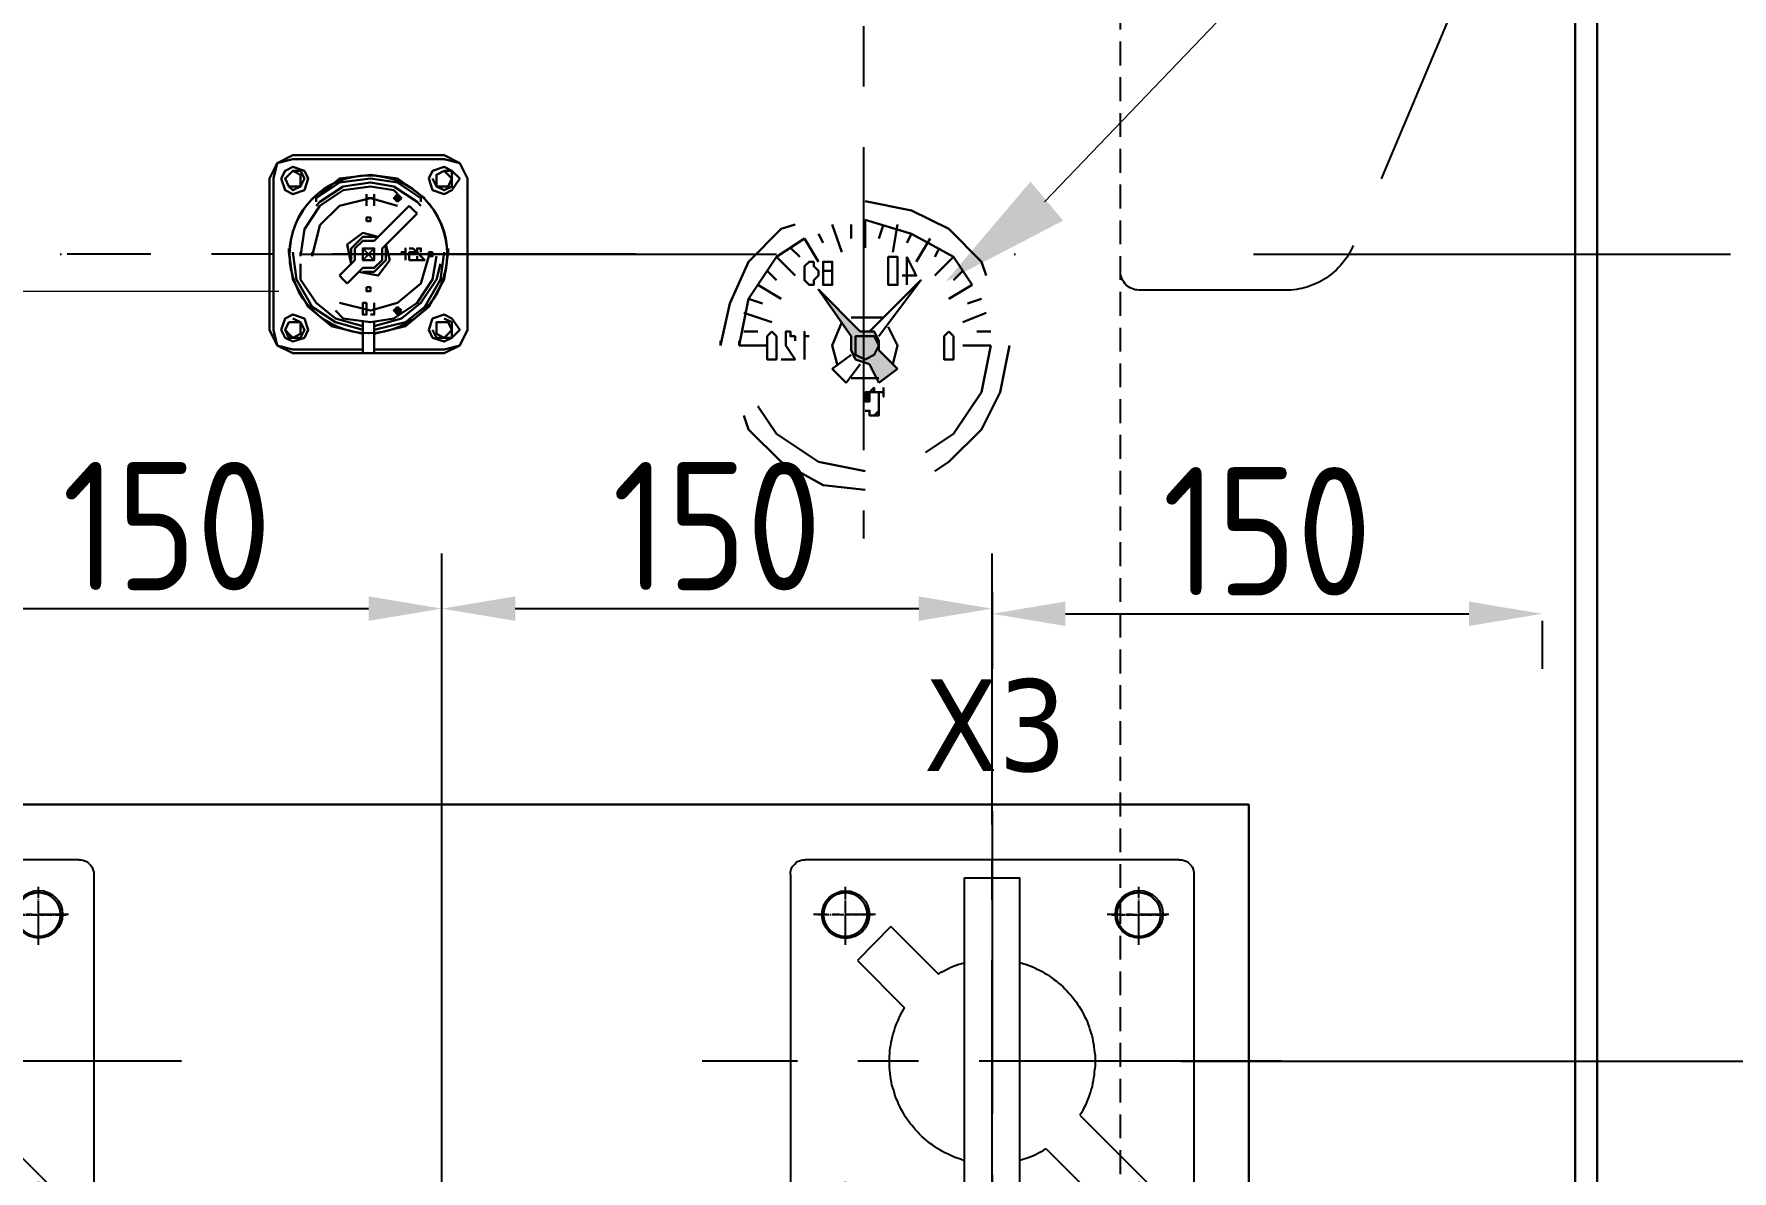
# Model space of a CAD drawing. Header units: millimetres. Extents: x 266108 to 276883, y -181835 to -175175.
# Drawn here: x 268774.8 to 269237.8, y -176887.5 to -176577.5 of the extents above; entities that cross this region are included whole.
import ezdxf

# ---------------------------------------------------------------- set-up
doc = ezdxf.new("R2010")
doc.units = ezdxf.units.MM
doc.header["$LTSCALE"] = 13
for name, pattern in [('CENTER', [50.8, 31.75, -6.35, 6.35, -6.35]), ('CENTERX2', [101.6, 63.5, -12.7, 12.7, -12.7]), ('DASHDOT', [1, 0.5, -0.25, 0, -0.25]), ('DASHED', [0.75, 0.5, -0.25]), ('HIDDEN', [9.525, 6.35, -3.175])]:
    doc.linetypes.add(name, pattern=pattern)
for name, color, linetype in [('1', 4, 'Continuous'), ('2', 3, 'Continuous'), ('2细线层', 4, 'Continuous'), ('3中心线层', 1, 'CENTER'), ('4虚线层', 6, 'DASHED'), ('粗实线', 4, 'Continuous'), ('细实线', 2, 'Continuous'), ('虚线', 6, 'HIDDEN')]:
    doc.layers.add(name, color=color, linetype=linetype)
for name, color, linetype, lineweight in [('2细实线', 3, 'Continuous', 20), ('标注、文本', 3, 'Continuous', 25), ('铁心', 3, 'Continuous', 0)]:
    doc.layers.add(name, color=color, linetype=linetype, lineweight=lineweight)
doc.styles.get("Standard").update_dxf_attribs({"font": 'gbenor.shx', "bigfont": 'gbcbig.shx'})
doc.styles.add('Tahoma$001', font='tahoma.ttf', dxfattribs={"height": 2.159784})
doc.dimstyles.new('1-15', dxfattribs={"dimscale": 10, "dimtxt": 3.5, "dimasz": 2, "dimexe": 1.5, "dimexo": 0.5, "dimgap": 0.5, "dimtad": 1, "dimtoh": 1, "dimdec": 1, "dimdsep": 46, "dimtxsty": 'Standard', "dimcen": 2.5, "dimclrd": 3, "dimclre": 3, "dimclrt": 3, "dimadec": 0, "dimazin": 2, "dimtfac": 1, "dimtdec": 1, "dimtmove": 0, "dimatfit": 2, "dimfxl": 1, "dimarcsym": 0})
doc.dimstyles.new('英寸 1-10', dxfattribs={"dimscale": 14, "dimtxt": 3.5, "dimasz": 2, "dimexe": 1.5, "dimexo": 0.5, "dimgap": 0.5, "dimtad": 1, "dimtoh": 1, "dimdec": 1, "dimdsep": 46, "dimtxsty": 'Standard', "dimcen": 2.5, "dimclrd": 3, "dimclre": 3, "dimclrt": 3, "dimadec": 0, "dimazin": 2, "dimtfac": 1, "dimtdec": 1, "dimtmove": 0, "dimatfit": 2, "dimfxl": 1, "dimarcsym": 0})

# ---------------------------------------------------------------- blocks, each defined once
blk = doc.blocks.new('1.03')
at = {"layer": '虚线'}
for p, q in [((3421.92, 19104.69), (3458.79, 19104.72)), ((3471.4, 19097.87), (3504.72, 19046.38)), ((3401.94, 19084.67), (3401.97, 19044.67)), ((3523.97, 19053.45), (3552.09, 19074.98)), ((3421.97, 19044.69), (3424.96, 19056.21)), ((3448.96, 19056.21), (3488.65, 18962)), ((3406.98, 19039.67), (3416.98, 19039.68)), ((3507.1, 18949.77), (3547.06, 18949.81))]:
    blk.add_line(p, q, dxfattribs=at)
for centre, radius, start, end in [((3421.94, 19084.69), 20, 90.054, 180.054), ((3458.8, 19089.72), 15, 32.9123, 90.054), ((3436.96, 19059.7), 15, 333.1721, 209.7607), ((3436.96, 19059.7), 12.5, 343.7938, 196.2874), ((3528.97, 19044.79), 10, 120.0506, 172.7033), ((3511.77, 19049.52), 9.24, 178.4593, 1.6487), ((3406.97, 19044.67), 5, 180.054, 270.054), ((3416.97, 19044.68), 5, 270.054, 0.054), ((3511.97, 19049.77), 8, 206.5132, 332.3392), ((3507.08, 18969.77), 20, 202.8444, 270.054), ((3547.06, 18954.81), 5, 270.054, 0.054)]:
    blk.add_arc(centre, radius, start, end, dxfattribs=at)
blk = doc.blocks.new('A$C75176214')
at = {"layer": '粗实线', "lineweight": 30}
h = blk.add_hatch(color=256, dxfattribs=at)
h.dxf.hatch_style = 2
h.paths.add_polyline_path([(0.762, 1.736), (0.72, 1.693), (0.804, 1.693)])
h = blk.add_hatch(color=256, dxfattribs=at)
h.dxf.hatch_style = 2
h.paths.add_polyline_path([(0.72, 1.693), (0.804, 1.693), (0.762, 1.651)])
h = blk.add_hatch(color=256, dxfattribs=at)
h.dxf.hatch_style = 2
h.paths.add_polyline_path([(0.381, 1.101), (0.381, 1.058), (0.423, 1.058)])
h = blk.add_hatch(color=256, dxfattribs=at)
h.dxf.hatch_style = 2
h.paths.add_polyline_path([(0.381, 1.101), (0.423, 1.101), (0.423, 1.058)])
h = blk.add_hatch(color=256, dxfattribs=at)
h.dxf.hatch_style = 2
h.paths.add_polyline_path([(0.762, 0.508), (0.72, 0.466), (0.804, 0.466)])
h = blk.add_hatch(color=256, dxfattribs=at)
h.dxf.hatch_style = 2
h.paths.add_polyline_path([(0.72, 0.466), (0.804, 0.466), (0.762, 0.423)])
for points in [[(0.254, 2.159), (0.085, 2.074), (0, 1.905)], [(0.254, 2.117), (0.085, 2.074), (0, 1.905)], [(2.159, 1.905), (2.074, 2.074), (1.905, 2.159)], [(2.117, 1.905), (2.074, 2.074), (1.905, 2.117)], [(0.254, 1.99), (0.169, 1.99), (0.169, 1.905), (0.169, 1.82), (0.254, 1.778), (0.339, 1.82), (0.381, 1.905)], [(1.651, 1.693), (1.397, 1.905), (1.058, 1.947), (0.762, 1.905), (0.466, 1.693)], [(1.651, 1.651), (1.651, 1.693), (1.397, 1.863), (1.058, 1.905), (0.762, 1.863), (0.508, 1.693), (0.508, 1.651)], [(1.651, 1.609), (1.609, 1.651), (1.355, 1.82), (1.058, 1.863), (0.804, 1.82), (0.55, 1.651), (0.508, 1.609)], [(1.905, 1.99), (1.82, 1.99), (1.778, 1.905), (1.82, 1.82), (1.905, 1.778), (1.947, 1.82), (1.99, 1.905), (1.947, 1.947), (1.905, 1.99), (1.82, 1.947), (1.82, 1.905), (1.82, 1.82), (1.905, 1.82), (1.947, 1.82), (1.99, 1.905)], [(1.82, 1.058), (1.778, 1.355), (1.609, 1.609), (1.355, 1.778), (1.058, 1.82), (0.804, 1.778), (0.72, 1.693)], [(0.762, 1.651), (0.72, 1.693), (0.762, 1.736)], [(0.762, 1.651), (0.804, 1.693), (0.762, 1.736)], [(1.693, 1.058), (1.609, 1.397), (1.397, 1.609), (1.058, 1.693), (0.762, 1.609)], [(0.635, 1.609), (0.593, 1.566), (0.55, 1.524)], [(1.27, 0.974), (1.312, 1.185), (1.143, 1.312), (0.974, 1.27)], [(0.212, 1.143), (0.212, 1.101), (0.254, 0.804), (0.423, 0.508), (0.677, 0.296), (1.016, 0.212)], [(0.508, 1.101), (0.508, 1.143), (0.55, 1.143), (0.55, 1.101), (0.508, 1.058), (0.466, 1.016), (0.55, 1.016)], [(0.635, 1.143), (0.593, 1.143), (0.55, 1.101), (0.593, 1.101), (0.635, 1.101), (0.635, 1.058), (0.635, 1.016), (0.593, 1.016), (0.55, 1.016), (0.55, 1.058)], [(0.677, 1.101), (0.677, 1.143), (0.677, 1.101), (0.72, 1.101), (0.677, 1.101), (0.677, 1.058)], [(0.889, 1.185), (0.847, 1.016), (0.974, 0.847), (1.185, 0.889)], [(0.889, 1.185), (0.889, 1.016), (1.016, 0.889), (1.143, 0.889)], [(0.931, 1.143), (0.931, 1.016), (1.016, 0.931), (1.143, 0.931)], [(1.27, 1.016), (1.27, 1.143), (1.143, 1.27), (0.974, 1.27)], [(1.228, 1.016), (1.228, 1.143), (1.143, 1.228), (1.016, 1.228)], [(1.143, 0.212), (1.482, 0.296), (1.736, 0.508), (1.905, 0.804), (1.947, 1.101), (1.947, 1.143)], [(0.254, 1.101), (0.296, 0.804), (0.466, 0.508), (0.677, 0.339), (1.016, 0.254)], [(0.296, 0.974), (0.339, 0.804), (0.508, 0.55), (0.72, 0.381), (1.016, 0.296)], [(0.339, 1.058), (0.381, 0.804), (0.55, 0.55), (0.804, 0.381), (1.058, 0.339), (1.355, 0.381), (1.439, 0.466)], [(0.423, 1.058), (0.508, 0.762), (0.762, 0.55), (1.058, 0.466), (1.397, 0.55)], [(0.677, 1.016), (0.677, 1.058)], [(1.143, 0.254), (1.439, 0.339), (1.693, 0.508), (1.863, 0.804), (1.905, 1.101)], [(1.143, 0.296), (1.439, 0.381), (1.651, 0.55), (1.82, 0.804), (1.82, 0.974)], [(1.82, 1.058), (1.82, 1.101)], [(1.397, 0.847), (1.355, 0.804), (1.312, 0.762)], [(0.254, 0.381), (0.169, 0.339), (0.169, 0.254), (0.169, 0.169), (0.254, 0.169), (0.339, 0.169), (0.381, 0.254)], [(0.72, 0.466), (0.762, 0.508)], [(0.762, 0.508), (0.804, 0.466), (0.762, 0.423)], [(1.016, 0.55), (1.016, 0.423), (1.058, 0.423)], [(1.905, 0.381), (1.82, 0.339), (1.778, 0.254), (1.82, 0.169), (1.905, 0.169), (1.947, 0.169), (1.99, 0.254), (1.947, 0.339), (1.905, 0.339), (1.82, 0.339), (1.82, 0.254), (1.82, 0.212), (1.905, 0.169), (1.947, 0.212), (1.99, 0.254)], [(0, 0.254), (0.085, 0.085), (0.254, 0.042)], [(0, 0.254), (0.085, 0.085), (0.254, 0)], [(1.905, 0.042), (2.074, 0.085), (2.117, 0.254)], [(1.905, 0), (2.074, 0.085), (2.159, 0.254)]]:
    blk.add_lwpolyline(points, dxfattribs=at)
for points in [[(0, 1.905), (0, 0.254)], [(0.423, 1.905), (0.381, 1.99), (0.254, 2.032), (0.169, 1.99), (0.085, 1.905), (0.169, 1.778), (0.254, 1.736), (0.381, 1.778)], [(0.339, 1.905), (0.339, 1.947), (0.254, 1.99), (0.212, 1.947), (0.169, 1.905), (0.212, 1.82), (0.254, 1.82), (0.339, 1.82)], [(2.032, 1.905), (1.99, 1.99), (1.905, 2.032), (1.778, 1.99), (1.736, 1.905), (1.778, 1.778), (1.905, 1.736), (1.99, 1.778)], [(1.101, 1.439), (1.101, 1.482), (1.058, 1.482), (1.058, 1.439)], [(1.143, 1.058), (1.143, 1.143), (1.058, 1.143), (1.016, 1.143), (1.016, 1.058), (1.016, 1.016), (1.058, 1.016), (1.143, 1.016)], [(0.381, 1.101), (0.423, 1.101), (0.423, 1.058), (0.381, 1.058)], [(1.101, 0.72), (1.058, 0.72), (1.058, 0.677), (1.101, 0.677)], [(0.423, 0.254), (0.381, 0.381), (0.254, 0.423), (0.169, 0.381), (0.085, 0.254), (0.169, 0.169), (0.254, 0.127), (0.381, 0.169)], [(1.101, 0.55), (1.101, 0.508), (1.101, 0.466), (1.101, 0.423), (1.143, 0.423), (1.143, 0.466), (1.143, 0.508), (1.143, 0.55)], [(2.032, 0.254), (1.99, 0.381), (1.905, 0.423), (1.778, 0.381), (1.736, 0.254), (1.778, 0.169), (1.905, 0.127), (1.99, 0.169)], [(0.339, 0.254), (0.339, 0.339), (0.254, 0.339), (0.212, 0.339), (0.169, 0.254), (0.212, 0.212), (0.254, 0.169), (0.339, 0.212)]]:
    blk.add_lwpolyline(points, close=True, dxfattribs=at)
for points in [[(0.254, 2.159), (0.254, 2.159), (1.905, 2.159), (1.905, 2.159)], [(0.254, 2.117), (0.254, 2.117), (1.905, 2.117), (1.905, 2.117)], [(2.117, 1.905), (2.117, 1.905), (2.117, 0.254), (2.117, 0.254)], [(2.159, 1.905), (2.159, 1.905), (2.159, 0.254), (2.159, 0.254)], [(0.72, 1.693), (0.72, 1.693), (0.762, 1.651), (0.762, 1.651)], [(1.016, 1.609), (1.016, 1.609), (1.016, 1.736), (1.016, 1.736)], [(1.016, 1.693), (1.016, 1.693), (1.101, 1.693), (1.101, 1.693)], [(1.101, 1.736), (1.101, 1.736), (1.101, 1.609), (1.101, 1.609)], [(1.101, 1.609), (1.101, 1.609), (1.101, 1.736), (1.101, 1.736)], [(0.55, 1.524), (0.55, 1.524), (0.931, 1.143), (0.931, 1.143)], [(0.635, 1.609), (0.635, 1.609), (1.016, 1.228), (1.016, 1.228)], [(1.143, 0.931), (1.143, 0.931), (1.312, 0.762), (1.312, 0.762)], [(1.228, 1.016), (1.228, 1.016), (1.397, 0.847), (1.397, 0.847)], [(1.693, 1.058), (1.693, 1.058), (1.693, 1.101), (1.693, 1.101)], [(0.72, 0.466), (0.72, 0.466), (0.762, 0.423), (0.762, 0.423)], [(1.016, 0), (1.016, 0), (1.016, 0.339), (1.016, 0.339)], [(1.143, 0), (1.143, 0), (1.143, 0.339), (1.143, 0.339)], [(0.254, 0.042), (0.254, 0.042), (1.016, 0.042), (1.016, 0.042)], [(0.254, 0), (0.254, 0), (1.905, 0), (1.905, 0)], [(1.058, 0), (1.058, 0), (1.101, 0), (1.101, 0)], [(1.143, 0.042), (1.143, 0.042), (1.905, 0.042), (1.905, 0.042)]]:
    blk.add_open_spline(points, degree=3, dxfattribs=at)
blk = doc.blocks.new('A$C08F7720E')
at = {"layer": '标注、文本'}
for p, q in [((10.16, 11.43), (11.43, 10.16)), ((10.16, 10.16), (11.43, 11.43))]:
    blk.add_line(p, q, dxfattribs=at)
at = {"layer": '标注、文本', "xscale": 10, "yscale": 10, "zscale": 10}
blk.add_blockref('A$C75176214', (0, 0), dxfattribs=at)
blk = doc.blocks.new('A$C3EE72B81')
at = {"layer": '粗实线', "lineweight": 30}
h = blk.add_hatch(color=256, dxfattribs=at)
h.dxf.hatch_style = 2
h.paths.add_polyline_path([(1.736, 1.82), (1.355, 1.439), (1.482, 1.439)])
h = blk.add_hatch(color=256, dxfattribs=at)
h.dxf.hatch_style = 2
h.paths.add_polyline_path([(1.228, 1.439), (1.185, 1.397), (1.439, 1.397)])
h = blk.add_hatch(color=256, dxfattribs=at)
h.dxf.hatch_style = 2
h.paths.add_polyline_path([(1.185, 1.397), (1.185, 1.355), (1.439, 1.355)])
h = blk.add_hatch(color=256, dxfattribs=at)
h.dxf.hatch_style = 2
h.paths.add_polyline_path([(1.185, 1.397), (1.439, 1.397), (1.439, 1.355)])
h = blk.add_hatch(color=256, dxfattribs=at)
h.dxf.hatch_style = 2
h.paths.add_polyline_path([(1.228, 1.439), (1.482, 1.439), (1.439, 1.397)])
h = blk.add_hatch(color=256, dxfattribs=at)
h.dxf.hatch_style = 2
h.paths.add_polyline_path([(1.185, 1.27), (1.101, 1.185), (1.397, 1.185)])
h = blk.add_hatch(color=256, dxfattribs=at)
h.dxf.hatch_style = 2
h.paths.add_polyline_path([(1.185, 1.355), (1.185, 1.27), (1.439, 1.27)])
h = blk.add_hatch(color=256, dxfattribs=at)
h.dxf.hatch_style = 2
h.paths.add_polyline_path([(1.185, 1.355), (1.439, 1.355), (1.439, 1.27)])
h = blk.add_hatch(color=256, dxfattribs=at)
h.dxf.hatch_style = 2
h.paths.add_polyline_path([(1.185, 1.27), (1.439, 1.27), (1.397, 1.185)])
h = blk.add_hatch(color=256, dxfattribs=at)
h.dxf.hatch_style = 2
h.paths.add_polyline_path([(1.058, 1.143), (1.016, 1.101), (1.27, 1.101)])
h = blk.add_hatch(color=256, dxfattribs=at)
h.dxf.hatch_style = 2
h.paths.add_polyline_path([(1.016, 1.101), (1.27, 1.101), (1.185, 0.974)])
h = blk.add_hatch(color=256, dxfattribs=at)
h.dxf.hatch_style = 2
h.paths.add_polyline_path([(1.101, 1.185), (1.058, 1.143), (1.27, 1.143)])
h = blk.add_hatch(color=256, dxfattribs=at)
h.dxf.hatch_style = 2
h.paths.add_polyline_path([(1.058, 1.143), (1.27, 1.143), (1.27, 1.101)])
h = blk.add_hatch(color=256, dxfattribs=at)
h.dxf.hatch_style = 2
h.paths.add_polyline_path([(1.101, 1.185), (1.397, 1.185), (1.27, 1.143)])
h = blk.add_hatch(color=256, dxfattribs=at)
h.dxf.hatch_style = 2
h.paths.add_polyline_path([(1.228, 0.931), (1.228, 0.889), (1.185, 0.889), (1.185, 0.847), (1.185, 0.804), (1.185, 0.762), (1.185, 0.72), (1.185, 0.677), (1.228, 0.677), (1.27, 0.677), (1.228, 0.677), (1.185, 0.72), (1.185, 0.762), (1.185, 0.804), (1.185, 0.847), (1.185, 0.889), (1.228, 0.889), (1.27, 0.889)])
h = blk.add_hatch(color=256, dxfattribs=at)
h.dxf.hatch_style = 2
h.paths.add_polyline_path([(1.143, 0.889), (1.143, 0.847), (1.143, 0.889), (1.185, 0.889)])
h = blk.add_hatch(color=256, dxfattribs=at)
h.dxf.hatch_style = 2
h.paths.add_polyline_path([(1.312, 0.889), (1.27, 0.889), (1.27, 0.847), (1.27, 0.804), (1.312, 0.804)])
h = blk.add_hatch(color=256, dxfattribs=at)
h.dxf.hatch_style = 2
h.paths.add_polyline_path([(1.312, 0.72), (1.27, 0.72), (1.27, 0.677), (1.228, 0.677), (1.27, 0.677), (1.27, 0.72)])
for points in [[(1.312, 2.625), (0.889, 2.54), (0.55, 2.371), (0.254, 2.074), (0.212, 1.947)], [(1.312, 2.625), (0.889, 2.54), (0.55, 2.371), (0.254, 2.074), (0.212, 1.947)], [(1.312, 2.455), (0.889, 2.328), (0.508, 2.117), (0.339, 1.863)], [(2.625, 1.312), (2.54, 1.693), (2.371, 2.074), (2.074, 2.371), (1.947, 2.413)], [(2.625, 1.312), (2.54, 1.693), (2.371, 2.074), (2.074, 2.371), (1.947, 2.413)], [(2.455, 1.312), (2.371, 1.736), (2.117, 2.117), (1.863, 2.286)], [(0.931, 2.117), (0.847, 1.947), (0.974, 1.947)], [(0.931, 2.117), (0.931, 1.863)], [(1.27, 1.439), (0.804, 1.905), (1.185, 1.397)], [(1.355, 1.439), (1.736, 1.82), (1.439, 1.397)], [(1.439, 1.566), (1.143, 1.566)], [(1.101, 1.482), (1.016, 1.312), (1.058, 1.143)], [(1.355, 1.439), (1.228, 1.439), (1.185, 1.355), (1.185, 1.27)], [(1.27, 1.143), (1.397, 1.185), (1.439, 1.27), (1.439, 1.397)], [(1.566, 1.143), (1.609, 1.312), (1.524, 1.524)], [(1.82, 1.397), (1.863, 1.397), (1.863, 1.439), (1.863, 1.185)], [(1.947, 1.355), (1.947, 1.397), (1.99, 1.397), (1.99, 1.439), (2.032, 1.439), (2.032, 1.397), (2.032, 1.355), (2.032, 1.312), (1.947, 1.185), (2.074, 1.185)], [(0, 1.312), (0.085, 0.889), (0.254, 0.55), (0.55, 0.254), (0.677, 0.169)], [(0, 1.312), (0.085, 0.889), (0.254, 0.55), (0.55, 0.254), (0.677, 0.169)], [(0.169, 1.312), (0.254, 0.889), (0.508, 0.508), (0.762, 0.339)], [(2.455, 1.312), (2.455, 1.355)], [(2.625, 1.312), (2.625, 1.355)], [(2.625, 1.312), (2.625, 1.355)], [(1.185, 0.974), (1.016, 1.101)], [(1.185, 1.016), (1.439, 1.016)], [(1.312, 0.169), (1.736, 0.254), (2.117, 0.508), (2.286, 0.762)], [(1.312, 0), (1.693, 0.042), (2.074, 0.254), (2.371, 0.55), (2.413, 0.677)], [(1.312, 0), (1.693, 0.042), (2.074, 0.254), (2.371, 0.55), (2.413, 0.677)]]:
    blk.add_lwpolyline(points, dxfattribs=at)
for points in [[(1.058, 2.117), (1.016, 2.117), (1.016, 2.074), (1.016, 1.99), (1.016, 1.905), (1.016, 1.863), (1.058, 1.863), (1.101, 1.863), (1.101, 1.905), (1.101, 1.99), (1.101, 2.074), (1.101, 2.117)], [(1.651, 2.074), (1.609, 2.074), (1.609, 2.032), (1.609, 1.99), (1.651, 1.99), (1.693, 1.99), (1.693, 1.947), (1.693, 1.905), (1.693, 1.863), (1.651, 1.863), (1.609, 1.863), (1.609, 1.905), (1.609, 1.947), (1.609, 1.99), (1.651, 1.99), (1.693, 1.99), (1.693, 2.032), (1.693, 2.074)], [(1.778, 2.074), (1.778, 2.032), (1.736, 1.99), (1.736, 1.947), (1.778, 1.905), (1.778, 1.863), (1.82, 1.863), (1.863, 1.905), (1.863, 1.947), (1.863, 1.99), (1.863, 2.032), (1.82, 2.074)], [(0.55, 1.439), (0.508, 1.397), (0.508, 1.312), (0.508, 1.228), (0.508, 1.185), (0.55, 1.185), (0.593, 1.185), (0.593, 1.228), (0.593, 1.312), (0.593, 1.397)], [(1.397, 1.312), (1.397, 1.397), (1.312, 1.397), (1.228, 1.397), (1.185, 1.312), (1.228, 1.228), (1.312, 1.185), (1.397, 1.228)], [(2.159, 1.439), (2.117, 1.397), (2.117, 1.312), (2.117, 1.27), (2.117, 1.228), (2.117, 1.185), (2.159, 1.185), (2.201, 1.185), (2.201, 1.228), (2.201, 1.27), (2.201, 1.312), (2.201, 1.397)], [(1.143, 0.931), (1.143, 0.889), (1.143, 0.847), (1.143, 0.889)], [(1.228, 0.931), (1.228, 0.889), (1.185, 0.889), (1.185, 0.847), (1.185, 0.804), (1.185, 0.762), (1.185, 0.72), (1.185, 0.677), (1.228, 0.677), (1.27, 0.677), (1.228, 0.677), (1.185, 0.72), (1.185, 0.762), (1.185, 0.804), (1.185, 0.847), (1.185, 0.889), (1.228, 0.889), (1.27, 0.889)], [(1.143, 0.889), (1.143, 0.847), (1.143, 0.889), (1.185, 0.889)], [(1.27, 0.889), (1.228, 0.889)], [(1.312, 0.889), (1.27, 0.889), (1.27, 0.847), (1.27, 0.804), (1.312, 0.804)], [(1.312, 0.72), (1.27, 0.72), (1.27, 0.677), (1.228, 0.677), (1.27, 0.677), (1.27, 0.72)]]:
    blk.add_lwpolyline(points, close=True, dxfattribs=at)
for points in [[(0.889, 2.328), (0.889, 2.328), (0.931, 2.244), (0.931, 2.244)], [(1.016, 2.413), (1.016, 2.413), (1.058, 2.159), (1.058, 2.159)], [(1.143, 2.413), (1.143, 2.413), (1.185, 2.286), (1.185, 2.286)], [(1.312, 2.455), (1.312, 2.455), (1.312, 2.201), (1.312, 2.201)], [(1.439, 2.413), (1.439, 2.413), (1.439, 2.286), (1.439, 2.286)], [(1.609, 2.413), (1.609, 2.413), (1.524, 2.159), (1.524, 2.159)], [(1.736, 2.328), (1.736, 2.328), (1.693, 2.244), (1.693, 2.244)], [(0.635, 2.201), (0.635, 2.201), (0.677, 2.117), (0.677, 2.117)], [(0.72, 2.286), (0.72, 2.286), (0.847, 2.074), (0.847, 2.074)], [(1.863, 2.286), (1.863, 2.286), (1.736, 2.074), (1.736, 2.074)], [(1.99, 2.201), (1.99, 2.201), (1.905, 2.117), (1.905, 2.117)], [(0.508, 2.117), (0.508, 2.117), (0.677, 1.947), (0.677, 1.947)], [(2.117, 2.117), (2.117, 2.117), (1.947, 1.947), (1.947, 1.947)], [(0.339, 1.863), (0.339, 1.863), (0.55, 1.736), (0.55, 1.736)], [(0.423, 1.99), (0.423, 1.99), (0.508, 1.905), (0.508, 1.905)], [(2.286, 1.863), (2.286, 1.863), (2.074, 1.736), (2.074, 1.736)], [(2.201, 1.99), (2.201, 1.99), (2.117, 1.905), (2.117, 1.905)], [(0.254, 1.736), (0.254, 1.736), (0.381, 1.693), (0.381, 1.693)], [(2.371, 1.736), (2.371, 1.736), (2.244, 1.693), (2.244, 1.693)], [(0.212, 1.609), (0.212, 1.609), (0.423, 1.524), (0.423, 1.524)], [(2.413, 1.609), (2.413, 1.609), (2.159, 1.524), (2.159, 1.524)], [(0.169, 1.439), (0.169, 1.439), (0.296, 1.439), (0.296, 1.439)], [(2.413, 1.439), (2.413, 1.439), (2.286, 1.439), (2.286, 1.439)], [(0.169, 1.312), (0.169, 1.312), (0.381, 1.312), (0.381, 1.312)], [(0.169, 1.312), (0.169, 1.312), (0.423, 1.312), (0.423, 1.312)], [(1.185, 1.27), (1.185, 1.27), (1.016, 1.101), (1.016, 1.101)], [(2.455, 1.312), (2.455, 1.312), (2.201, 1.312), (2.201, 1.312)], [(2.455, 1.312), (2.455, 1.312), (2.244, 1.312), (2.244, 1.312)], [(1.27, 1.143), (1.27, 1.143), (1.185, 0.974), (1.185, 0.974)], [(1.355, 1.143), (1.355, 1.143), (1.482, 0.974), (1.482, 0.974)], [(1.439, 1.228), (1.439, 1.228), (1.609, 1.101), (1.609, 1.101)], [(1.609, 1.101), (1.609, 1.101), (1.482, 0.974), (1.482, 0.974)]]:
    blk.add_open_spline(points, degree=3, dxfattribs=at)
blk = doc.blocks.new('A$C1B182C69')
at = {"layer": '1', "color": 1, "linetype": 'CENTERX2', "lineweight": -3, "ltscale": 0.1}
for p, q in [((79.01, 136.41), (79.01, 0)), ((158.03, 68.21), (0, 68.21))]:
    blk.add_line(p, q, dxfattribs=at)
at = {"layer": '2细线层'}
for points in [[(24.06, 119.17), (24.06, 119.75), (24.15, 120.24), (24.35, 120.73), (24.54, 121.21), (24.84, 121.6), (25.23, 121.99), (25.62, 122.38), (26.01, 122.68), (26.49, 122.87), (26.98, 123.07), (27.47, 123.16), (28.05, 123.16)], [(130.07, 123.16), (28.05, 123.16)], [(130.07, 123.16), (130.66, 123.16), (131.15, 123.07), (131.63, 122.87), (132.12, 122.68), (132.51, 122.38), (132.9, 121.99), (133.29, 121.6), (133.58, 121.21), (133.78, 120.73), (133.97, 120.24), (134.07, 119.75), (134.07, 119.17)], [(24.06, 119.17), (24.06, 17.15)], [(134.07, 119.17), (134.07, 17.15)], [(39.06, 114.59), (39.06, 115.46)], [(39.06, 114.1), (39.06, 114.3)], [(39.06, 112.54), (39.06, 113.81)], [(39.06, 112.05), (39.06, 112.35)], [(39.06, 110.59), (39.06, 111.86)], [(119.06, 114.59), (119.06, 115.46)], [(119.06, 114.59), (119.06, 115.46)], [(119.06, 114.1), (119.06, 114.3)], [(119.06, 114.1), (119.06, 114.3)], [(119.06, 112.64), (119.06, 113.81)], [(119.06, 112.64), (119.06, 113.81)], [(119.06, 112.05), (119.06, 112.35)], [(119.06, 112.05), (119.06, 112.35)], [(119.06, 110.59), (119.06, 111.86)], [(119.06, 110.59), (119.06, 111.86)], [(32.63, 108.16), (31.56, 108.16)], [(33.12, 108.16), (32.83, 108.16)], [(34.58, 108.16), (33.31, 108.16)], [(35.07, 108.16), (34.87, 108.16)], [(36.63, 108.16), (35.36, 108.16)], [(37.11, 108.16), (36.82, 108.16)], [(38.58, 108.16), (37.41, 108.16)], [(39.06, 108.16), (38.87, 108.16)], [(39.06, 110.11), (39.06, 110.3)], [(39.06, 108.55), (39.06, 109.81)], [(39.06, 108.06), (39.06, 108.35)], [(39.06, 106.6), (39.06, 107.86)], [(40.62, 108.16), (39.35, 108.16)], [(41.11, 108.16), (40.82, 108.16)], [(42.57, 108.16), (41.4, 108.16)], [(43.16, 108.16), (42.86, 108.16)], [(44.62, 108.16), (43.35, 108.16)], [(45.1, 108.16), (44.91, 108.16)], [(46.47, 108.16), (45.4, 108.16)], [(112.63, 108.16), (111.56, 108.16)], [(111.66, 108.16), (112.73, 108.16)], [(113.22, 108.16), (112.92, 108.16)], [(113.02, 108.16), (113.22, 108.16)], [(114.68, 108.16), (113.41, 108.16)], [(113.51, 108.16), (114.78, 108.16)], [(115.16, 108.16), (114.87, 108.16)], [(114.97, 108.16), (115.26, 108.16)], [(116.63, 108.16), (115.46, 108.16)], [(115.55, 108.16), (116.72, 108.16)], [(117.21, 108.16), (116.92, 108.16)], [(117.02, 108.16), (117.31, 108.16)], [(118.67, 108.16), (117.41, 108.16)], [(117.5, 108.16), (118.77, 108.16)], [(119.16, 108.16), (118.97, 108.16)], [(119.06, 110.11), (119.06, 110.3)], [(119.06, 110.11), (119.06, 110.3)], [(119.06, 108.55), (119.06, 109.81)], [(119.06, 108.55), (119.06, 109.81)], [(119.06, 108.06), (119.06, 108.35)], [(119.06, 108.06), (119.06, 108.35)], [(119.06, 108.16), (119.26, 108.16)], [(119.06, 106.6), (119.06, 107.86)], [(119.06, 106.6), (119.06, 107.86)], [(120.72, 108.16), (119.45, 108.16)], [(119.55, 108.16), (120.72, 108.16)], [(121.21, 108.16), (120.91, 108.16)], [(121.01, 108.16), (121.3, 108.16)], [(122.67, 108.16), (121.4, 108.16)], [(121.5, 108.16), (122.77, 108.16)], [(123.16, 108.16), (122.96, 108.16)], [(123.06, 108.16), (123.25, 108.16)], [(124.71, 108.16), (123.45, 108.16)], [(123.54, 108.16), (124.81, 108.16)], [(125.2, 108.16), (124.91, 108.16)], [(125.01, 108.16), (125.3, 108.16)], [(126.47, 108.16), (125.4, 108.16)], [(125.49, 108.16), (126.57, 108.16)], [(39.06, 106.11), (39.06, 106.31)], [(39.06, 104.55), (39.06, 105.82)], [(39.06, 104.06), (39.06, 104.36)], [(39.06, 102.6), (39.06, 103.77)], [(39.06, 102.02), (39.06, 102.31)], [(51.44, 104.94), (42.28, 95.68)], [(51.44, 104.94), (64.4, 91.98)], [(119.06, 106.11), (119.06, 106.31)], [(119.06, 106.11), (119.06, 106.31)], [(119.06, 104.55), (119.06, 105.82)], [(119.06, 104.55), (119.06, 105.82)], [(119.06, 104.06), (119.06, 104.36)], [(119.06, 104.06), (119.06, 104.36)], [(119.06, 102.6), (119.06, 103.87)], [(119.06, 102.6), (119.06, 103.87)], [(119.06, 102.12), (119.06, 102.31)], [(119.06, 102.12), (119.06, 102.31)], [(39.06, 100.95), (39.06, 101.82)], [(119.06, 100.95), (119.06, 101.82)], [(119.06, 100.95), (119.06, 101.82)], [(42.28, 95.68), (55.14, 82.82)], [(64.4, 91.98), (65.08, 92.47), (65.76, 92.76), (66.44, 93.15), (67.13, 93.54), (67.81, 93.83), (68.49, 94.12), (69.27, 94.42), (69.95, 94.71), (70.73, 94.9), (71.51, 95.1), (71.51, 95.1)], [(86.51, 95.2), (86.91, 95.1), (87.69, 94.81), (88.37, 94.61), (89.15, 94.32), (89.83, 94.03), (90.51, 93.74), (91.29, 93.35), (91.97, 93.05), (92.66, 92.66), (93.34, 92.27), (94.02, 91.88), (94.6, 91.49), (95.29, 91.01), (95.87, 90.52), (96.55, 90.03), (97.14, 89.55), (97.72, 89.06), (98.31, 88.57), (98.89, 87.99), (99.38, 87.4), (99.96, 86.82), (100.45, 86.23), (100.94, 85.65), (101.43, 85.06), (101.91, 84.38), (102.3, 83.8), (102.79, 83.11), (103.18, 82.43), (103.57, 81.75), (103.96, 81.07), (104.25, 80.39), (104.64, 79.7), (104.93, 79.02), (105.23, 78.24), (105.52, 77.56), (105.71, 76.78), (105.91, 76), (106.2, 75.32), (106.39, 74.54), (106.49, 73.76), (106.69, 72.98), (106.78, 72.2), (106.88, 71.42), (106.98, 70.64), (107.08, 69.86), (107.08, 69.08), (107.08, 68.3), (107.08, 67.52), (107.08, 66.74), (106.98, 65.96), (106.88, 65.18), (106.88, 64.41), (106.69, 63.72), (106.59, 62.94), (106.39, 62.16), (106.3, 61.38), (106.01, 60.6), (105.81, 59.92), (105.62, 59.14), (105.32, 58.36), (105.03, 57.68), (104.74, 57), (104.45, 56.22), (104.06, 55.54), (103.76, 54.86), (103.37, 54.17), (102.98, 53.49)], [(71.51, 41.14), (71.22, 41.21), (70.44, 41.51), (69.76, 41.7), (68.98, 41.99), (68.3, 42.29), (67.61, 42.58), (66.83, 42.97), (66.15, 43.26), (65.47, 43.65), (64.79, 44.04), (64.11, 44.43), (63.52, 44.92), (62.84, 45.31), (62.16, 45.79), (61.57, 46.28), (60.99, 46.77), (60.4, 47.26), (59.82, 47.74), (59.23, 48.33), (58.75, 48.91), (58.16, 49.5), (57.67, 50.08), (57.19, 50.67), (56.7, 51.25), (56.21, 51.93), (55.82, 52.52), (55.34, 53.2), (54.95, 53.88), (54.56, 54.56), (54.17, 55.25), (53.87, 55.93), (53.48, 56.61), (53.19, 57.39), (52.9, 58.07), (52.61, 58.75), (52.41, 59.53), (52.22, 60.31), (51.92, 60.99), (51.73, 61.77), (51.63, 62.55), (51.44, 63.33), (51.34, 64.11), (51.24, 64.89), (51.15, 65.67), (51.05, 66.45), (51.05, 67.23), (51.05, 68.01), (51.05, 68.79), (51.05, 69.57), (51.15, 70.35), (51.15, 71.13), (51.24, 71.91), (51.44, 72.59), (51.54, 73.37), (51.73, 74.15), (51.83, 74.93), (52.02, 75.71), (52.31, 76.39), (52.51, 77.17), (52.8, 77.95), (53.09, 78.63), (53.39, 79.31), (53.68, 80.09), (54.07, 80.78), (54.36, 81.46), (54.75, 82.14), (55.14, 82.82)], [(102.98, 53.49), (123.74, 32.74)], [(109.71, 46.77), (113.22, 43.26)], [(93.73, 44.33), (93.05, 43.94), (92.36, 43.55), (91.68, 43.16), (91, 42.77), (90.32, 42.48), (89.54, 42.19), (88.86, 41.9), (88.08, 41.6), (87.39, 41.41), (86.61, 41.21), (86.51, 41.19)], [(93.73, 44.33), (114.58, 23.48)], [(100.55, 37.51), (106.01, 32.05)], [(39.06, 34.49), (39.06, 35.37)], [(39.06, 34), (39.06, 34.2)], [(39.06, 32.44), (39.06, 33.71)], [(123.74, 32.74), (124.23, 32.15), (124.71, 31.57), (125.01, 30.79), (125.3, 30.11), (125.49, 29.33), (125.59, 28.55), (125.59, 27.77), (125.49, 26.99), (125.4, 26.21), (125.1, 25.43), (124.71, 24.75), (124.23, 24.06), (123.74, 23.48), (123.16, 22.99), (122.47, 22.5), (121.79, 22.12), (121.01, 21.82), (120.23, 21.63), (119.45, 21.53), (118.67, 21.53), (117.89, 21.63), (117.11, 21.82), (116.33, 22.12), (115.65, 22.5), (115.07, 22.99), (114.39, 23.48)], [(119.06, 35.37), (119.06, 34.49)], [(119.06, 35.37), (119.06, 34.49)], [(119.06, 34.2), (119.06, 34)], [(119.06, 34.2), (119.06, 34)], [(119.06, 33.71), (119.06, 32.44)], [(119.06, 33.71), (119.06, 32.44)], [(32.63, 28.06), (31.56, 28.06)], [(33.12, 28.06), (32.83, 28.06)], [(34.58, 28.06), (33.31, 28.06)], [(35.07, 28.06), (34.87, 28.06)], [(36.63, 28.06), (35.36, 28.06)], [(37.11, 28.06), (36.82, 28.06)], [(38.58, 28.06), (37.41, 28.06)], [(39.06, 28.06), (38.87, 28.06)], [(39.06, 31.96), (39.06, 32.25)], [(39.06, 30.5), (39.06, 31.76)], [(39.06, 30.01), (39.06, 30.2)], [(39.06, 28.45), (39.06, 29.72)], [(39.06, 27.96), (39.06, 28.25)], [(40.62, 28.06), (39.35, 28.06)], [(41.11, 28.06), (40.82, 28.06)], [(42.57, 28.06), (41.4, 28.06)], [(43.16, 28.06), (42.86, 28.06)], [(44.62, 28.06), (43.35, 28.06)], [(45.1, 28.06), (44.91, 28.06)], [(46.47, 28.06), (45.4, 28.06)], [(112.63, 28.16), (111.56, 28.16)], [(111.66, 28.16), (112.73, 28.16)], [(113.22, 28.16), (112.92, 28.16)], [(113.02, 28.16), (113.22, 28.16)], [(114.68, 28.16), (113.41, 28.16)], [(113.51, 28.16), (114.78, 28.16)], [(115.16, 28.16), (114.87, 28.16)], [(114.97, 28.16), (115.26, 28.16)], [(116.63, 28.16), (115.46, 28.16)], [(115.55, 28.16), (116.72, 28.16)], [(117.21, 28.16), (116.92, 28.16)], [(117.02, 28.16), (117.31, 28.16)], [(118.67, 28.16), (117.41, 28.16)], [(117.5, 28.16), (118.77, 28.16)], [(119.16, 28.16), (118.97, 28.16)], [(119.06, 28.16), (118.97, 28.06)], [(119.06, 32.25), (119.06, 31.96)], [(119.06, 32.25), (119.06, 31.96)], [(119.06, 31.76), (119.06, 30.5)], [(119.06, 31.76), (119.06, 30.5)], [(119.06, 30.2), (119.06, 30.01)], [(119.06, 30.2), (119.06, 30.01)], [(119.06, 29.72), (119.06, 28.45)], [(119.06, 29.72), (119.06, 28.45)], [(119.06, 28.25), (119.06, 27.96)], [(119.06, 28.25), (119.06, 27.96)], [(119.06, 28.16), (119.26, 28.16)], [(120.72, 28.16), (119.45, 28.16)], [(119.55, 28.16), (120.72, 28.16)], [(121.21, 28.16), (120.91, 28.16)], [(121.01, 28.16), (121.3, 28.16)], [(122.67, 28.16), (121.4, 28.16)], [(121.5, 28.16), (122.77, 28.16)], [(123.16, 28.16), (122.96, 28.16)], [(123.06, 28.16), (123.25, 28.16)], [(124.71, 28.16), (123.45, 28.16)], [(123.54, 28.16), (124.81, 28.16)], [(125.2, 28.16), (124.91, 28.16)], [(125.01, 28.16), (125.3, 28.16)], [(126.47, 28.16), (125.4, 28.16)], [(125.49, 28.16), (126.57, 28.16)], [(39.06, 26.5), (39.06, 27.77)], [(39.06, 26.01), (39.06, 26.21)], [(39.06, 24.45), (39.06, 25.72)], [(39.06, 23.97), (39.06, 24.26)], [(39.06, 22.5), (39.06, 23.77)], [(119.06, 27.77), (119.06, 26.5)], [(119.06, 27.77), (119.06, 26.5)], [(119.06, 26.21), (119.06, 26.01)], [(119.06, 26.21), (119.06, 26.01)], [(119.06, 25.72), (119.06, 24.45)], [(119.06, 25.72), (119.06, 24.45)], [(119.06, 24.26), (119.06, 23.97)], [(119.06, 24.26), (119.06, 23.97)], [(119.06, 23.77), (119.06, 22.5)], [(119.06, 23.77), (119.06, 22.5)], [(39.06, 22.02), (39.06, 22.21)], [(39.06, 20.85), (39.06, 21.73)], [(119.06, 22.21), (119.06, 22.02)], [(119.06, 22.21), (119.06, 22.02)], [(119.06, 21.73), (119.06, 20.85)], [(119.06, 21.73), (119.06, 20.85)], [(28.05, 13.15), (27.47, 13.15), (26.98, 13.25), (26.49, 13.44), (26.01, 13.64), (25.62, 13.93), (25.23, 14.32), (24.84, 14.71), (24.54, 15.1), (24.35, 15.59), (24.15, 16.07), (24.06, 16.56), (24.06, 17.15)], [(134.07, 17.15), (134.07, 16.56), (133.97, 16.07), (133.78, 15.59), (133.58, 15.1), (133.29, 14.71), (132.9, 14.32), (132.51, 13.93), (132.12, 13.64), (131.63, 13.44), (131.15, 13.25), (130.66, 13.15), (130.07, 13.15)], [(28.05, 13.15), (130.07, 13.15)]]:
    blk.add_lwpolyline(points, dxfattribs=at)
for centre, radius in [((39.11, 108.21), 6.48), ((119.11, 108.3), 6.48), ((39.11, 28.21), 5.9)]:
    blk.add_circle(centre, radius, dxfattribs=at)
at = {"layer": '粗实线'}
blk.add_lwpolyline([(71.51, 118.21), (86.51, 118.21), (86.51, 18.21), (71.51, 18.21)], close=True, dxfattribs=at)
blk = doc.blocks.new('A$C0DE1655E')
at = {"layer": '1', "color": 1, "linetype": 'CENTERX2', "lineweight": -3, "ltscale": 0.1}
blk.add_line((529.01, 215), (529.01, 325), dxfattribs=at)
at = {"layer": '3中心线层', "ltscale": 0.02}
for p, q in [((269.01, 301.79), (269.01, 317.6)), ((489.01, 301.79), (489.01, 317.6)), ((569.01, 301.79), (569.01, 317.6)), ((277.2, 310), (260.37, 310)), ((497.2, 310), (480.37, 310)), ((577.2, 310), (560.37, 310))]:
    blk.add_line(p, q, dxfattribs=at)
at = {"layer": '粗实线', "lineweight": 30}
for centre in [(269.01, 310), (489.01, 310), (569.01, 310)]:
    blk.add_circle(centre, 6, dxfattribs=at)
at = {"layer": '细实线', "color": 4, "lineweight": 30}
for q in [(129.01, 340), (599.01, 180)]:
    blk.add_line((599.01, 340), q, dxfattribs=at)
at = {"layer": '标注、文本'}
for p in [(150, 201.79), (450, 201.79)]:
    blk.add_blockref('A$C1B182C69', p, dxfattribs=at)
at = {"layer": '标注、文本', "style": 'Tahoma$001'}
blk.add_text('X3', height=25, dxfattribs=at).set_placement((510.41, 349.14))
blk = doc.blocks.new('*D65')
at = {"layer": '2细实线', "color": 3, "linetype": 'ByBlock', "lineweight": -2, "transparency": 16777216}
for p, q in [((269302.86, -176857.56), (269302.86, -176730.2)), ((269302.86, -176730.2), (269509.08, -176730.2)), ((269087.59, -176857.56), (269323.86, -176857.56)), ((269302.86, -177029.6), (269302.86, -176885.56)), ((268948.06, -177057.6), (269323.86, -177057.6))]:
    blk.add_line(p, q, dxfattribs=at)
at = {"layer": '2细实线', "color": 3, "linetype": 'ByBlock', "transparency": 16777216}
for points in [[(269298.19, -176885.56), (269307.53, -176885.56), (269302.86, -176857.56)], [(269298.19, -177029.6), (269307.53, -177029.6), (269302.86, -177057.6)]]:
    blk.add_solid(points, dxfattribs=at)
at = {"layer": 'Defpoints', "color": 0, "linetype": 'ByBlock', "transparency": 16777216}
for p in [(269080.59, -176857.56), (268941.06, -177057.6), (269302.86, -177057.6)]:
    blk.add_point(p, dxfattribs=at)
at = {"layer": '2细实线', "color": 3, "linetype": 'ByBlock', "transparency": 16777216, "insert": (269409.47, -176697.68), "char_height": 49, "attachment_point": 5}
blk.add_mtext('200 [7.9]', dxfattribs=at)
blk = doc.blocks.new('*D67')
at = {"layer": 'Defpoints', "color": 0, "transparency": 16777216}
for p in [(268736, -176722.4), (268886, -176734.15), (268886, -176997.97)]:
    blk.add_point(p, dxfattribs=at)
at = {"layer": '标注、文本', "color": 3, "lineweight": -2, "transparency": 16777216}
for p, q in [((268886, -176992.97), (268886, -176719.15)), ((268736, -176727.4), (268736, -176749.15)), ((268756, -176734.15), (268866, -176734.15))]:
    blk.add_line(p, q, dxfattribs=at)
at = {"layer": '标注、文本', "color": 3, "transparency": 16777216}
for points in [[(268756, -176730.81), (268756, -176737.48), (268736, -176734.15)], [(268866, -176730.81), (268866, -176737.48), (268886, -176734.15)]]:
    blk.add_solid(points, dxfattribs=at)
at = {"layer": '标注、文本', "color": 3, "transparency": 16777216, "insert": (268811, -176711.65), "char_height": 35, "attachment_point": 5}
blk.add_mtext('150', dxfattribs=at)
blk = doc.blocks.new('*D68')
at = {"layer": 'Defpoints', "color": 0, "transparency": 16777216}
for p in [(269036, -176734.15), (268886, -176790.02), (269036, -176797.97)]:
    blk.add_point(p, dxfattribs=at)
at = {"layer": '标注、文本', "color": 3, "lineweight": -2, "transparency": 16777216}
for p, q in [((268886, -176785.02), (268886, -176719.15)), ((269036, -176792.97), (269036, -176719.15)), ((268906, -176734.15), (269016, -176734.15))]:
    blk.add_line(p, q, dxfattribs=at)
at = {"layer": '标注、文本', "color": 3, "transparency": 16777216}
for points in [[(268906, -176730.81), (268906, -176737.48), (268886, -176734.15)], [(269016, -176730.81), (269016, -176737.48), (269036, -176734.15)]]:
    blk.add_solid(points, dxfattribs=at)
at = {"layer": '标注、文本', "color": 3, "transparency": 16777216, "insert": (268961, -176711.65), "char_height": 35, "attachment_point": 5}
blk.add_mtext('150', dxfattribs=at)
blk = doc.blocks.new('*D69')
at = {"layer": 'Defpoints', "color": 0, "transparency": 16777216}
for p in [(269036, -176724.53), (269186, -176732.48), (269186, -176735.56)]:
    blk.add_point(p, dxfattribs=at)
at = {"layer": '标注、文本', "color": 3, "lineweight": -2, "transparency": 16777216}
for p, q in [((269036, -176729.53), (269036, -176750.56)), ((269056, -176735.56), (269166, -176735.56)), ((269186, -176737.48), (269186, -176750.56))]:
    blk.add_line(p, q, dxfattribs=at)
at = {"layer": '标注、文本', "color": 3, "transparency": 16777216}
for points in [[(269056, -176732.22), (269056, -176738.89), (269036, -176735.56)], [(269166, -176732.22), (269166, -176738.89), (269186, -176735.56)]]:
    blk.add_solid(points, dxfattribs=at)
at = {"layer": '标注、文本', "color": 3, "transparency": 16777216, "insert": (269111, -176713.06), "char_height": 35, "attachment_point": 5}
blk.add_mtext('150', dxfattribs=at)

msp = doc.modelspace()

# ---------------------------------------------------------------- hatches: boundary and pattern name
at = {"layer": '铁心'}
msp.add_hatch(color=256, dxfattribs=at).paths.add_polyline_path([(269046.474, -176617.753), (269023.351, -176645.018), (269055.379, -176628.366)])

# ---------------------------------------------------------------- linework, layer by layer
at = {"layer": '1', "color": 1, "linetype": 'CENTERX2', "lineweight": -3, "ltscale": 0.1}
for p, q in [((269000.954, -176476.278), (269000.954, -176715.069)), ((268938.756, -176637.551), (268783.786, -176637.527))]:
    msp.add_line(p, q, dxfattribs=at)
at = {"layer": '2', "linetype": 'DASHDOT', "ltscale": 20}
msp.add_line((268066.897, -176637.551), (272889.429, -176637.551), dxfattribs=at)
at = {"layer": '2细实线', "linetype": 'ByBlock'}
msp.add_line((268647.938, -176647.606), (268841.509, -176647.606), dxfattribs=at)
at = {"layer": '4虚线层'}
msp.add_line((269071.002, -178126.556), (269071.002, -176466.556), dxfattribs=at)
at = {"layer": '标注、文本', "color": 4, "lineweight": 30}
for p, q in [((269201.002, -178132.556), (269201.002, -176317.556)), ((269195.002, -178126.556), (269195.002, -176323.556))]:
    msp.add_line(p, q, dxfattribs=at)
at = {"layer": '粗实线', "lineweight": 30}
for centre in [(268865.94, -176637.551), (268865.985, -176637.551)]:
    msp.add_circle(centre, 21.5, dxfattribs=at)
at = {"layer": '铁心'}
msp.add_line((269050.272, -176623.223), (269579.676, -176071.9), dxfattribs=at)

# ---------------------------------------------------------------- block references
at = {"layer": '4虚线层', "ltscale": 3, "xscale": -1}
msp.add_blockref('1.03', (272623.092, -195597.116), dxfattribs=at)
at = {"layer": '标注、文本'}
for name, p, xscale, yscale, zscale in [('A$C08F7720E', (268892.973, -176664.539), -2.5, 2.5, 2.5), ('A$C3EE72B81', (269040.72, -176701.781), -30, 30, 30)]:
    msp.add_blockref(name, p, dxfattribs=dict(at, xscale=xscale, yscale=yscale, zscale=zscale))
msp.add_blockref('A$C0DE1655E', (268506.988, -177127.556), dxfattribs=at)

# ---------------------------------------------------------------- dimensions: what is measured, and where the dimension line sits
at = {"layer": '2细实线', "linetype": 'ByBlock'}
dim = msp.add_linear_dim(base=(269302.862, -177057.605), p1=(269080.589, -176857.556), p2=(268941.056, -177057.605), angle=90, dimstyle='英寸 1-10', dxfattribs=at)
dim.commit()
dim.dimension.update_dxf_attribs({"geometry": '*D65', "text_midpoint": (269409.472, -176730.204), "dimtype": 160})
at = {"layer": '标注、文本'}
for base, p1, p2, picture, middle in [((268886.002, -176734.145), (268736.002, -176722.4), (268886.002, -176997.968), '*D67', (268811.002, -176711.645)), ((269036.002, -176734.145), (268886.002, -176790.024), (269036.002, -176797.968), '*D68', (268961.002, -176711.645)), ((269186.002, -176735.556), (269036.002, -176724.53), (269186.002, -176732.484), '*D69', (269111.002, -176713.056))]:
    dim = msp.add_linear_dim(base=base, p1=p1, p2=p2, dimstyle='1-15', dxfattribs=at)
    dim.commit()
    dim.dimension.update_dxf_attribs({"geometry": picture, "text_midpoint": middle})

doc.saveas('drawing.dxf')
